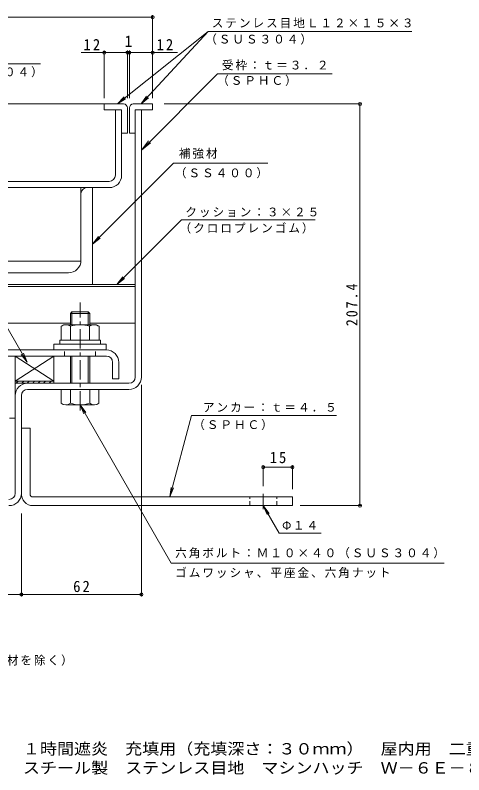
# Model space of a CAD drawing. Units: millimetres at full size. Extents: x -472 to 546, y -392 to 380.
# Drawn here: x -104 to 127.8, y -392.4 to -0.2 of the extents above; entities that cross this region are included whole.
import ezdxf
from ezdxf.enums import TextEntityAlignment as Align

# ---------------------------------------------------------------- set-up
doc = ezdxf.new("R2010")
doc.units = ezdxf.units.MM
doc.header["$LTSCALE"] = 2
doc.header["$PDMODE"] = 32
doc.header["$PDSIZE"] = 1.6
doc.linetypes.add('CHAIN1', pattern=[8, 5, -1, 1, -1])
doc.linetypes.add('DASHED1', pattern=[1.8, 1.2, -0.6])
for name, color, linetype, lineweight in [('D-1', 2, 'Continuous', 9), ('D-2', 3, 'Continuous', 9), ('D-3', 4, 'Continuous', 9), ('D-5', 7, 'Continuous', 9), ('D-6', 6, 'Continuous', 9), ('D-7', 5, 'Continuous', 5), ('D-8', 5, 'Continuous', 5), ('D-9', 134, 'Continuous', 5), ('D-A', 3, 'Continuous', 9), ('D-B', 2, 'Continuous', 9), ('D-C', 7, 'Continuous', 9), ('D-E', 3, 'Continuous', 9), ('D-F', 7, 'Continuous', 9), ('F-5_F-5ﾚｲﾔ', 7, 'Continuous', 9)]:
    doc.layers.add(name, color=color, linetype=linetype, lineweight=lineweight)
doc.styles.add('ＭＳ ゴシック', font='')
doc.styles.get('ＭＳ ゴシック').set_extended_font_data('MS Gothic')

msp = doc.modelspace()

# ---------------------------------------------------------------- linework, layer by layer
at = {"layer": 'D-1'}
for p, q in [((-42.021, -187.07), (-42.021, -49.069)), ((-42.021, -49.069), (-38.821, -49.069)), ((-38.821, -49.069), (-38.821, -187.07)), ((-45.221, -190.27), (-97.62, -190.27)), ((-75.52, -193.47), (-97.62, -193.47)), ((-65.52, -193.47), (-45.221, -193.47)), ((-104.02, -247.07), (-104.02, -196.67)), ((-100.82, -196.67), (-100.82, -247.07))]:
    msp.add_line(p, q, dxfattribs=at)
for centre, radius, start, end in [((-45.221, -187.07), 6.4, 270, 0), ((-45.221, -187.07), 3.2, 270, 0), ((-97.62, -196.67), 6.4, 90, 180), ((-97.62, -196.67), 3.2, 90, 180), ((-107.22, -247.07), 3.2, 270, 0), ((-107.22, -247.07), 6.4, 270, 0)]:
    msp.add_arc(centre, radius, start, end, dxfattribs=at)
at = {"layer": 'D-2'}
for p, q in [((-49.021, -49.069), (-52.221, -49.069)), ((-52.221, -82.869), (-52.221, -49.069)), ((-49.021, -82.869), (-49.021, -49.069)), ((-55.421, -86.069), (-399.172, -86.069)), ((-399.172, -89.269), (-55.421, -89.269))]:
    msp.add_line(p, q, dxfattribs=at)
for radius in [3.2, 6.4]:
    msp.add_arc((-55.421, -82.869), radius, 270, 0, dxfattribs=at)
at = {"layer": 'D-3'}
for p, q in [((-399.172, -46.069), (-48.021, -46.069)), ((-43.021, -46.069), (-33.021, -46.069)), ((-49.021, -49.069), (-49.021, -61.069)), ((-46.021, -48.069), (-46.021, -61.069)), ((-45.021, -48.069), (-45.021, -61.069)), ((-42.021, -49.069), (-42.021, -61.069)), ((-49.021, -61.069), (-46.021, -61.069)), ((-45.021, -61.069), (-42.021, -61.069))]:
    msp.add_line(p, q, dxfattribs=at)
for points in [[(-58.021, -46.069), (-58.021, -49.069), (-49.021, -49.069)], [(-33.021, -46.069), (-33.021, -49.069), (-42.021, -49.069)]]:
    msp.add_lwpolyline(points, dxfattribs=at)
for centre, start, end in [((-48.021, -48.069), 0, 90), ((-43.021, -48.069), 90, 180)]:
    msp.add_arc(centre, 2, start, end, dxfattribs=at)
at = {"layer": 'D-5'}
for p, q in [((-4.311, -8.589), (-51.239, -46.069)), ((-4.311, -8.589), (-39.015, -46.069)), ((-4.311, -8.589), (100.857, -8.589)), ((-91.016, -25.309), (-145.667, -25.309)), ((0.458, -30.46), (-38.821, -69.875)), ((0.458, -30.46), (59.726, -30.46)), ((-51.238, -46.068), (-47.772, -42.464)), ((-39.015, -46.069), (-36.126, -41.988)), ((-39.015, -46.069), (-35.168, -42.875)), ((-51.238, -46.068), (-46.958, -43.484)), ((-38.821, -69.875), (-35.177, -65.108)), ((-38.821, -69.875), (-34.067, -66.214)), ((26.479, -76.692), (-22.233, -76.692)), ((-18.013, -105.826), (50.894, -105.826)), ((-64.021, -118.48), (-60.054, -115.437)), ((-133.321, -117.982), (-97.848, -179.423)), ((-51.456, -139.269), (-47.489, -136.225)), ((-97.848, -179.423), (-100.892, -175.457)), ((-97.848, -179.423), (-99.761, -174.804)), ((-70.52, -201.47), (-68.607, -206.089)), ((-12.858, -206.869), (61.95, -206.869)), ((-24.139, -248.97), (-22.225, -244.35)), ((24.18, -253.47), (32.402, -267.712)), ((24.18, -253.47), (26.093, -258.089)), ((24.18, -253.47), (27.223, -257.436)), ((32.402, -267.712), (54.013, -267.712)), ((-23.398, -283.089), (117.576, -283.089))]:
    msp.add_line(p, q, dxfattribs=at)
for points in [[(-22.233, -76.692), (-64.021, -118.48), (-60.977, -114.514)], [(-18.013, -105.826), (-51.456, -139.269), (-48.412, -135.302)], [(-23.398, -283.089), (-70.52, -201.47), (-67.477, -205.437)], [(-12.858, -206.869), (-24.139, -248.97), (-23.486, -244.012)]]:
    msp.add_lwpolyline(points, dxfattribs=at)
at = {"layer": 'D-6'}
for p, q in [((-42.021, -140.269), (-398.572, -140.269)), ((-42.021, -139.269), (-397.572, -139.269)), ((-193.571, -159.269), (-75.52, -159.269)), ((-65.52, -159.269), (-42.021, -159.269)), ((-84.02, -176.27), (-104.02, -189.27)), ((-104.02, -176.27), (-104.02, -189.27)), ((-84.02, -189.27), (-104.02, -189.27))]:
    msp.add_line(p, q, dxfattribs=at)
at = {"layer": 'D-6', "color": 134, "lineweight": 5}
msp.add_line((-104.02, -176.27), (-107.021, -176.27), dxfattribs=at)
msp.add_lwpolyline([(-104.02, -176.27), (-104.02, -208.27), (-107.021, -208.27)], dxfattribs=at)
at = {"layer": 'D-6'}
msp.add_lwpolyline([(-84.02, -189.27), (-84.02, -176.27), (-104.02, -176.27)], close=True, dxfattribs=at)
at = {"layer": 'D-7', "linetype": 'CHAIN1'}
msp.add_line((-70.52, -204.347), (-70.52, -148.618), dxfattribs=at)
at = {"layer": 'D-7'}
for p, q in [((-74.708, -153.47), (-75.52, -154.282)), ((-65.52, -154.282), (-75.52, -154.282)), ((-75.52, -160.07), (-75.52, -154.282)), ((-66.332, -153.47), (-74.708, -153.47)), ((-74.708, -160.07), (-74.708, -153.47)), ((-66.332, -153.47), (-65.52, -154.282)), ((-66.332, -160.07), (-66.332, -153.47)), ((-65.52, -154.282), (-65.52, -160.07)), ((-75.52, -190.27), (-75.52, -176.27)), ((-74.708, -190.27), (-74.708, -176.27)), ((-66.332, -190.27), (-66.332, -176.27)), ((-65.52, -176.27), (-65.52, -190.27)), ((-80.32, -200.575), (-80.32, -193.47)), ((-60.72, -193.47), (-80.32, -193.47)), ((-75.52, -200.575), (-75.52, -193.47)), ((-65.52, -193.47), (-65.52, -200.575)), ((-60.72, -200.575), (-60.72, -193.47)), ((-63.12, -201.47), (-77.92, -201.47))]:
    msp.add_line(p, q, dxfattribs=at)
at = {"layer": 'D-7', "color": 2, "lineweight": 9}
for p, q in [((-80.335, -160.829), (-79.02, -160.07)), ((-62.02, -160.07), (-79.02, -160.07)), ((-80.335, -160.829), (-80.335, -168.07)), ((-75.428, -160.829), (-75.428, -168.07)), ((-65.613, -160.829), (-65.613, -168.07))]:
    msp.add_line(p, q, dxfattribs=at)
at = {"layer": 'D-7', "color": 6, "lineweight": 9}
for p, q in [((-81.02, -168.07), (-81.02, -170.07)), ((-81.02, -170.07), (-60.02, -170.07))]:
    msp.add_line(p, q, dxfattribs=at)
at = {"layer": 'D-7', "color": 134}
for p, q in [((-84.02, -170.07), (-84.02, -173.07)), ((-84.02, -170.07), (-57.02, -170.07)), ((-57.02, -170.07), (-57.02, -173.07)), ((-84.02, -173.07), (-57.02, -173.07))]:
    msp.add_line(p, q, dxfattribs=at)
at = {"layer": 'D-7', "color": 2, "lineweight": 9}
msp.add_lwpolyline([(-62.02, -160.07), (-60.705, -160.829), (-60.705, -168.07), (-80.335, -168.07)], dxfattribs=at)
at = {"layer": 'D-7', "color": 6, "lineweight": 9}
msp.add_lwpolyline([(-81.02, -168.07), (-60.02, -168.07), (-60.02, -170.07)], dxfattribs=at)
at = {"layer": 'D-7', "color": 2, "lineweight": 9}
for centre, radius, start, end in [((-77.439, -165.846), 5.793, 94.38438, 120), ((-78.035, -164.909), 4.842, 57.42749, 88.18784), ((-70.52, -176.31), 16.241, 72.41188, 107.5881), ((-63.006, -164.909), 4.842, 91.81215, 122.57249), ((-63.602, -165.846), 5.793, 59.99998, 85.6156)]:
    msp.add_arc(centre, radius, start, end, dxfattribs=at)
at = {"layer": 'D-7'}
for centre, radius, start, end in [((-77.92, -197.804), 3.666, 229.1022, 310.89809), ((-70.52, -187.054), 14.416, 249.70546, 290.29454), ((-63.12, -197.804), 3.666, 229.10191, 310.8978)]:
    msp.add_arc(centre, radius, start, end, dxfattribs=at)
at = {"layer": 'D-8'}
for p, q in [((-64.021, -89.269), (-399.172, -89.269)), ((-64.021, -139.269), (-64.021, -89.269)), ((-399.172, -139.269), (-64.021, -139.269))]:
    msp.add_line(p, q, dxfattribs=at)
at = {"layer": 'D-9'}
for p, q in [((-64.021, -139.269), (-64.021, -89.269)), ((-70.021, -92.269), (-70.021, -126.769)), ((-76.521, -133.269), (-111.021, -133.269)), ((-114.021, -139.269), (-64.021, -139.269))]:
    msp.add_line(p, q, dxfattribs=at)
for centre, radius, start, end in [((-67.021, -92.269), 3, 90, 180), ((-76.521, -126.769), 6.5, 270, 0)]:
    msp.add_arc(centre, radius, start, end, dxfattribs=at)
at = {"layer": 'D-A'}
for p, q in [((-56.92, -173.07), (-399.172, -173.07)), ((-56.92, -176.27), (-399.172, -176.27)), ((-53.72, -179.47), (-53.72, -188.07)), ((-50.52, -179.47), (-50.52, -188.07)), ((-53.72, -188.07), (-50.52, -188.07))]:
    msp.add_line(p, q, dxfattribs=at)
at = {"layer": 'D-A', "linetype": 'DASHED1'}
for p, q in [((-78.521, -176.27), (-78.521, -173.07)), ((-62.52, -176.27), (-62.52, -173.07))]:
    msp.add_line(p, q, dxfattribs=at)
at = {"layer": 'D-A'}
for radius in [6.4, 3.2]:
    msp.add_arc((-56.92, -179.47), radius, 0, 90, dxfattribs=at)
at = {"layer": 'D-B', "color": 4}
for p, q in [((-70.021, -89.269), (-219.188, -89.269)), ((-70.021, -127.269), (-70.021, -89.269)), ((-219.188, -127.269), (-70.021, -127.269))]:
    msp.add_line(p, q, dxfattribs=at)
at = {"layer": 'D-C'}
for p, q in [((-103.45, -190.27), (-102.45, -189.27)), ((-100.622, -190.27), (-99.622, -189.27)), ((-97.794, -190.27), (-96.794, -189.27)), ((-94.965, -190.27), (-93.965, -189.27)), ((-92.137, -190.27), (-91.137, -189.27)), ((-89.308, -190.27), (-88.308, -189.27)), ((-86.48, -190.27), (-85.48, -189.27))]:
    msp.add_line(p, q, dxfattribs=at)
msp.add_lwpolyline([(-84.02, -189.27), (-84.02, -190.27), (-104.02, -190.27), (-104.02, -189.27)], close=True, dxfattribs=at)
at = {"layer": 'D-E'}
for p, q in [((-100.82, -213.469), (-100.82, -247.07)), ((-100.82, -213.469), (-96.32, -213.469)), ((-96.32, -247.47), (-96.32, -213.469)), ((-94.82, -248.97), (39.18, -248.97)), ((39.18, -248.97), (39.18, -253.47)), ((39.18, -253.47), (-94.82, -253.47))]:
    msp.add_line(p, q, dxfattribs=at)
at = {"layer": 'D-E', "linetype": 'DASHED1'}
for p, q in [((17.18, -253.47), (17.18, -248.97)), ((31.18, -253.47), (31.18, -248.97))]:
    msp.add_line(p, q, dxfattribs=at)
at = {"layer": 'D-E', "linetype": 'CHAIN1'}
msp.add_line((24.18, -255.216), (24.18, -247.327), dxfattribs=at)
at = {"layer": 'D-E'}
for radius, start in [(6, 176.17647), (1.5, 180.00027)]:
    msp.add_arc((-94.82, -247.47), radius, start, 270, dxfattribs=at)
at = {"layer": 'D-F'}
for p, q in [((-33.021, -1.232), (-399.172, -1.232)), ((-33.021, -43.069), (-33.021, -0.232)), ((-69.934, -19.544), (-46.021, -19.544)), ((-58.021, -43.069), (-58.021, -18.544)), ((-46.021, -43.069), (-46.021, -18.544)), ((-46.021, -19.544), (-45.021, -19.544)), ((-45.021, -43.069), (-45.021, -18.544)), ((-45.021, -19.544), (-20.151, -19.544)), ((74.705, -46.069), (-27.02, -46.069)), ((74.105, -253.47), (74.105, -46.069)), ((-38.821, -299.963), (-38.821, -191.07)), ((24.18, -233.008), (24.18, -243.327)), ((24.18, -233.608), (39.18, -233.608)), ((39.18, -233.008), (39.18, -244.97)), ((74.705, -253.47), (43.18, -253.47)), ((-100.807, -299.963), (-100.807, -257.47)), ((-154.021, -299.363), (-100.807, -299.363)), ((-100.807, -299.363), (-38.821, -299.363))]:
    msp.add_line(p, q, dxfattribs=at)
for p in [(-33.021, -1.232), (-58.021, -19.544), (-46.021, -19.544), (-45.021, -19.544), (-33.021, -19.544), (74.105, -46.069), (24.18, -233.608), (39.18, -233.608), (74.105, -253.47), (-100.807, -299.363), (-38.821, -299.363)]:
    msp.add_point(p, dxfattribs=at)

# ---------------------------------------------------------------- texts
at = {"layer": 'D-5', "char_height": 4.399, "attachment_point": 7, "style": 'ＭＳ ゴシック'}
for s, insert in [('\\T1.17;ステンレス目地Ｌ１２×１５×３', (-2.473, -6.955)), ('\\T1.17;（ＳＵＳ３０４）', (-5.84, -15.443)), ('\\T1.17;受枠：ｔ＝３．２', (2.758, -28.749)), ('\\T1.17;（ＳＵＳ３０４）', (-144.93, -32.322)), ('\\T1.17;（ＳＰＨＣ）', (0.326, -36.778)), ('\\T1.17;補強材', (-19.481, -74.397)), ('\\T1.17;（ＳＳ４００）', (-21.521, -84.501)), ('\\T1.17;クッション：３×２５', (-16.103, -104.561)), ('\\T1.17;（クロロプレンゴム）', (-19.066, -112.981)), ('\\T1.17;アンカー：ｔ＝４．５', (-7.05, -205.165)), ('\\T1.17;（ＳＰＨＣ）', (-12.046, -214.485)), ('\\T1.17;Φ１４', (33.863, -266.008)), ('\\T1.17;六角ボルト：Ｍ１０×４０（ＳＵＳ３０４）', (-21.369, -280.685)), ('\\T1.17;ゴムワッシャ、平座金、六角ナット', (-21.369, -290.85)), ('\\T1.17;表面処理：下塗り＋焼付塗装（但し目地、把手、パッキン、クッション材を除く）', (-333.02, -336.121))]:
    msp.add_mtext(s, dxfattribs=dict(at, insert=insert))
at = {"layer": 'D-F', "color": 2, "style": 'ＭＳ ゴシック'}
msp.add_text('1', height=5.865, dxfattribs=at).set_placement((-47.521, -18.344), align=Align.BOTTOM_LEFT)
at = {"layer": 'D-F', "color": 2, "char_height": 5.865, "attachment_point": 7, "style": 'ＭＳ ゴシック'}
for s, insert in [('\\T1.27;\\W0.95;12', (-68.714, -18.344)), ('\\T1.27;\\W0.95;12', (-30.966, -18.344)), ('\\T1.27;\\W0.95;15', (27.43, -231.608)), ('\\T1.27;\\W0.95;62', (-74.064, -298.163))]:
    msp.add_mtext(s, dxfattribs=dict(at, insert=insert))
at = {"layer": 'D-F', "color": 2, "insert": (72.905, -160.769), "char_height": 5.865, "attachment_point": 7, "rotation": 90, "style": 'ＭＳ ゴシック'}
msp.add_mtext('\\T1.28;\\W0.9;207.4', dxfattribs=at)
at = {"layer": 'F-5_F-5ﾚｲﾔ', "color": 2, "style": 'ＭＳ ゴシック', "width": 1.1}
for s, p in [('１時間遮炎\u3000充填用（充填深さ：３０ｍｍ）\u3000屋内用\u3000二重蓋\u3000密閉形（防水・防臭形）', (-100.021, -383.701)), ('スチール製\u3000ステンレス目地\u3000マシンハッチ\u3000Ｗ－６Ｅ－８００－Ｌ', (-100.021, -393.542))]:
    msp.add_text(s, height=5.865, dxfattribs=at).set_placement(p, align=Align.BOTTOM_LEFT)

doc.saveas('drawing.dxf')
